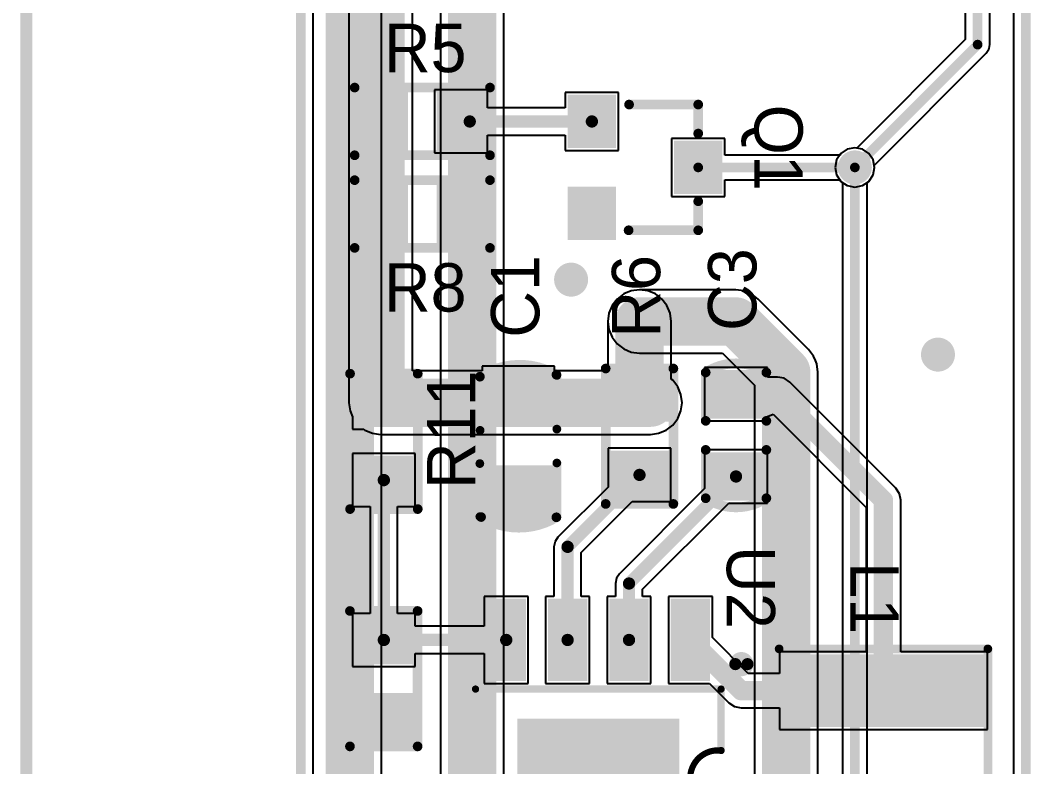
# Model space of a CAD drawing. Extents: x 10.58 to 11.54, y 9.91 to 15.27.
# Drawn here: x 10.598 to 11.421, y 11.545 to 12.153 of the extents above; entities that cross this region are included whole.
import ezdxf

# ---------------------------------------------------------------- set-up
doc = ezdxf.new("R2010")
doc.units = 0
doc.layers.get('0').update_dxf_attribs({"linetype": 'CONTINUOUS'})
for name, color, linetype in [('BOTTOMLAYER', 5, 'CONTINUOUS'), ('BOTTOMSOLDER', 6, 'CONTINUOUS'), ('KEEPOUTLAYER', 6, 'CONTINUOUS'), ('MULTILAYER', 9, 'CONTINUOUS'), ('TOPLAYER', 1, 'CONTINUOUS'), ('TOPOVERLAY', 2, 'CONTINUOUS'), ('TOPPASTE', 8, 'CONTINUOUS'), ('TOPSOLDER', 216, 'CONTINUOUS')]:
    doc.layers.add(name, color=color, linetype=linetype)

# ---------------------------------------------------------------- blocks, each defined once
blk = doc.blocks.new('ESOP8_6')
at = {"layer": 'TOPLAYER'}
for points in [[(-0.063, 0.082973), (-0.063, 0.142028), (-0.087, 0.082973), (-0.087, 0.142028)], [(-0.013, 0.082973), (-0.013, 0.142028), (-0.037, 0.082973), (-0.037, 0.142028)], [(0.037, 0.082973), (0.037, 0.142028), (0.013, 0.082973), (0.013, 0.142028)], [(0.087, 0.082973), (0.087, 0.142028), (0.063, 0.082973), (0.063, 0.142028)], [(0.062008, -0.044488), (0.062008, 0.044488), (-0.062008, -0.044488), (-0.062008, 0.044488)], [(-0.063, -0.142028), (-0.063, -0.082973), (-0.087, -0.142028), (-0.087, -0.082973)], [(-0.013, -0.142028), (-0.013, -0.082973), (-0.037, -0.142028), (-0.037, -0.082973)], [(0.037, -0.142028), (0.037, -0.082973), (0.013, -0.142028), (0.013, -0.082973)], [(0.087, -0.142028), (0.087, -0.082973), (0.063, -0.142028), (0.063, -0.082973)]]:
    blk.add_solid(points, dxfattribs=at)
at = {"layer": 'TOPOVERLAY'}
for points, const_width in [([(0.1, 0.0725), (-0.1, 0.0725)], 0.005906), ([(-0.1, 0.0725), (-0.1, 0.0225)], 0.005906), ([(0.1, 0.0725), (0.1, -0.0725)], 0.005906), ([(-0.095, 0.0225), (-0.1, 0.0225)], 0.004921), ([(-0.1, -0.0225), (-0.1, -0.0725)], 0.005906), ([(-0.095, -0.0225), (-0.1, -0.0225)], 0.004921), ([(0.1, -0.0725), (-0.1, -0.0725)], 0.005906)]:
    blk.add_lwpolyline(points, dxfattribs=dict(at, const_width=const_width))
for points, const_width in [([(-0.101476, 0.0725, 1), (-0.098524, 0.0725, 1)], 0.002953), ([(-0.101476, 0.0725, 1), (-0.098524, 0.0725, 1)], 0.002953), ([(0.098524, 0.0725, 1), (0.101476, 0.0725, 1)], 0.002953), ([(0.098524, 0.0725, 1), (0.101476, 0.0725, 1)], 0.002953), ([(-0.101476, 0.0225, 1), (-0.098524, 0.0225, 1)], 0.002953), ([(-0.10123, 0.0225, 1), (-0.09877, 0.0225, 1)], 0.002461), ([(-0.09625, 0.0225, 1), (-0.09375, 0.0225, 1)], 0.0025), ([(-0.09623, 0.0225, 1), (-0.09377, 0.0225, 1)], 0.002461), ([(-0.101476, -0.0225, 1), (-0.098524, -0.0225, 1)], 0.002953), ([(-0.10123, -0.0225, 1), (-0.09877, -0.0225, 1)], 0.002461), ([(-0.09625, -0.0225, 1), (-0.09375, -0.0225, 1)], 0.0025), ([(-0.09623, -0.0225, 1), (-0.09377, -0.0225, 1)], 0.002461), ([(-0.101476, -0.0725, 1), (-0.098524, -0.0725, 1)], 0.002953), ([(-0.101476, -0.0725, 1), (-0.098524, -0.0725, 1)], 0.002953), ([(0.098524, -0.0725, 1), (0.101476, -0.0725, 1)], 0.002953), ([(0.098524, -0.0725, 1), (0.101476, -0.0725, 1)], 0.002953), ([(-0.111614, -0.092814, 1), (-0.121457, -0.092814, 1)], 0.009843), ([(-0.123917, -0.092814, 1), (-0.118996, -0.092814, 1)], 0.004921), ([(-0.114075, -0.092814, 1), (-0.109154, -0.092814, 1)], 0.004921)]:
    blk.add_lwpolyline(points, format="xyb", close=True, dxfattribs=dict(at, const_width=const_width))
at = {"layer": 'TOPOVERLAY', "const_width": 0.005}
blk.add_lwpolyline([(-0.095, 0.0225, -0.895675), (-0.095, -0.0225)], format="xyb", dxfattribs=at)
at = {"layer": 'TOPPASTE'}
for points in [[(-0.063, 0.082973), (-0.063, 0.142028), (-0.087, 0.082973), (-0.087, 0.142028)], [(-0.013, 0.082973), (-0.013, 0.142028), (-0.037, 0.082973), (-0.037, 0.142028)], [(0.037, 0.082973), (0.037, 0.142028), (0.013, 0.082973), (0.013, 0.142028)], [(0.087, 0.082973), (0.087, 0.142028), (0.063, 0.082973), (0.063, 0.142028)], [(0.062008, -0.044488), (0.062008, 0.044488), (-0.062008, -0.044488), (-0.062008, 0.044488)], [(-0.063, -0.142028), (-0.063, -0.082973), (-0.087, -0.142028), (-0.087, -0.082973)], [(-0.013, -0.142028), (-0.013, -0.082973), (-0.037, -0.142028), (-0.037, -0.082973)], [(0.037, -0.142028), (0.037, -0.082973), (0.013, -0.142028), (0.013, -0.082973)], [(0.087, -0.142028), (0.087, -0.082973), (0.063, -0.142028), (0.063, -0.082973)]]:
    blk.add_solid(points, dxfattribs=at)
at = {"layer": 'TOPSOLDER'}
for points in [[(-0.059, 0.078973), (-0.059, 0.146028), (-0.091, 0.078973), (-0.091, 0.146028)], [(-0.009, 0.078973), (-0.009, 0.146028), (-0.041, 0.078973), (-0.041, 0.146028)], [(0.041, 0.078973), (0.041, 0.146028), (0.009, 0.078973), (0.009, 0.146028)], [(0.091, 0.078973), (0.091, 0.146028), (0.059, 0.078973), (0.059, 0.146028)], [(0.066008, -0.048488), (0.066008, 0.048488), (-0.066008, -0.048488), (-0.066008, 0.048488)], [(-0.059, -0.146028), (-0.059, -0.078973), (-0.091, -0.146028), (-0.091, -0.078973)], [(-0.009, -0.146028), (-0.009, -0.078973), (-0.041, -0.146028), (-0.041, -0.078973)], [(0.041, -0.146028), (0.041, -0.078973), (0.009, -0.146028), (0.009, -0.078973)], [(0.091, -0.146028), (0.091, -0.078973), (0.059, -0.146028), (0.059, -0.078973)]]:
    blk.add_solid(points, dxfattribs=at)
blk = doc.blocks.new('R_0603_26')
at = {"layer": 'TOPLAYER'}
for points in [[(-0.015748, -0.019685), (-0.015748, 0.019685), (-0.047244, -0.019685), (-0.047244, 0.019685)], [(0.047244, -0.019685), (0.047244, 0.019685), (0.015748, -0.019685), (0.015748, 0.019685)]]:
    blk.add_solid(points, dxfattribs=at)
at = {"layer": 'TOPOVERLAY', "const_width": 0.007874}
for points in [[(-0.055118, 0.027559), (-0.055118, -0.027559)], [(-0.055118, 0.027559), (0.055118, 0.027559)], [(0.055118, 0.027559), (0.055118, -0.027559)], [(-0.055118, -0.027559), (0.055118, -0.027559)]]:
    blk.add_lwpolyline(points, dxfattribs=at)
at = {"layer": 'TOPOVERLAY', "const_width": 0.003937}
for points in [[(-0.057087, 0.027559, 1), (-0.05315, 0.027559, 1)], [(-0.057087, 0.027559, 1), (-0.05315, 0.027559, 1)], [(0.05315, 0.027559, 1), (0.057087, 0.027559, 1)], [(0.05315, 0.027559, 1), (0.057087, 0.027559, 1)], [(-0.057087, -0.027559, 1), (-0.05315, -0.027559, 1)], [(-0.057087, -0.027559, 1), (-0.05315, -0.027559, 1)], [(0.05315, -0.027559, 1), (0.057087, -0.027559, 1)], [(0.05315, -0.027559, 1), (0.057087, -0.027559, 1)]]:
    blk.add_lwpolyline(points, format="xyb", close=True, dxfattribs=at)
at = {"layer": 'TOPPASTE'}
for points in [[(-0.015748, -0.019685), (-0.015748, 0.019685), (-0.047244, -0.019685), (-0.047244, 0.019685)], [(0.047244, -0.019685), (0.047244, 0.019685), (0.015748, -0.019685), (0.015748, 0.019685)]]:
    blk.add_solid(points, dxfattribs=at)
at = {"layer": 'TOPSOLDER'}
for points in [[(-0.011748, -0.023685), (-0.011748, 0.023685), (-0.051244, -0.023685), (-0.051244, 0.023685)], [(0.051244, -0.023685), (0.051244, 0.023685), (0.011748, -0.023685), (0.011748, 0.023685)]]:
    blk.add_solid(points, dxfattribs=at)
blk = doc.blocks.new('R_0603_27')
at = {"layer": 'TOPLAYER'}
for points in [[(-0.015748, -0.019685), (-0.015748, 0.019685), (-0.047244, -0.019685), (-0.047244, 0.019685)], [(0.047244, -0.019685), (0.047244, 0.019685), (0.015748, -0.019685), (0.015748, 0.019685)]]:
    blk.add_solid(points, dxfattribs=at)
at = {"layer": 'TOPOVERLAY', "const_width": 0.007874}
for points in [[(-0.055118, 0.027559), (-0.055118, -0.027559)], [(-0.055118, 0.027559), (0.055118, 0.027559)], [(0.055118, 0.027559), (0.055118, -0.027559)], [(-0.055118, -0.027559), (0.055118, -0.027559)]]:
    blk.add_lwpolyline(points, dxfattribs=at)
at = {"layer": 'TOPOVERLAY', "const_width": 0.003937}
for points in [[(-0.057087, 0.027559, 1), (-0.05315, 0.027559, 1)], [(-0.057087, 0.027559, 1), (-0.05315, 0.027559, 1)], [(0.05315, 0.027559, 1), (0.057087, 0.027559, 1)], [(0.05315, 0.027559, 1), (0.057087, 0.027559, 1)], [(-0.057087, -0.027559, 1), (-0.05315, -0.027559, 1)], [(-0.057087, -0.027559, 1), (-0.05315, -0.027559, 1)], [(0.05315, -0.027559, 1), (0.057087, -0.027559, 1)], [(0.05315, -0.027559, 1), (0.057087, -0.027559, 1)]]:
    blk.add_lwpolyline(points, format="xyb", close=True, dxfattribs=at)
at = {"layer": 'TOPPASTE'}
for points in [[(-0.015748, -0.019685), (-0.015748, 0.019685), (-0.047244, -0.019685), (-0.047244, 0.019685)], [(0.047244, -0.019685), (0.047244, 0.019685), (0.015748, -0.019685), (0.015748, 0.019685)]]:
    blk.add_solid(points, dxfattribs=at)
at = {"layer": 'TOPSOLDER'}
for points in [[(-0.011748, -0.023685), (-0.011748, 0.023685), (-0.051244, -0.023685), (-0.051244, 0.023685)], [(0.051244, -0.023685), (0.051244, 0.023685), (0.011748, -0.023685), (0.011748, 0.023685)]]:
    blk.add_solid(points, dxfattribs=at)
blk = doc.blocks.new('R_0603_30')
at = {"layer": 'TOPLAYER'}
for points in [[(-0.015748, -0.019685), (-0.015748, 0.019685), (-0.047244, -0.019685), (-0.047244, 0.019685)], [(0.047244, -0.019685), (0.047244, 0.019685), (0.015748, -0.019685), (0.015748, 0.019685)]]:
    blk.add_solid(points, dxfattribs=at)
at = {"layer": 'TOPOVERLAY', "const_width": 0.007874}
for points in [[(-0.055118, -0.027559), (-0.055118, 0.027559)], [(-0.055118, 0.027559), (0.055118, 0.027559)], [(0.055118, -0.027559), (0.055118, 0.027559)], [(-0.055118, -0.027559), (0.055118, -0.027559)]]:
    blk.add_lwpolyline(points, dxfattribs=at)
at = {"layer": 'TOPOVERLAY', "const_width": 0.003937}
for points in [[(-0.057087, 0.027559, 1), (-0.05315, 0.027559, 1)], [(-0.057087, 0.027559, 1), (-0.05315, 0.027559, 1)], [(0.05315, 0.027559, 1), (0.057087, 0.027559, 1)], [(0.05315, 0.027559, 1), (0.057087, 0.027559, 1)], [(-0.057087, -0.027559, 1), (-0.05315, -0.027559, 1)], [(-0.057087, -0.027559, 1), (-0.05315, -0.027559, 1)], [(0.05315, -0.027559, 1), (0.057087, -0.027559, 1)], [(0.05315, -0.027559, 1), (0.057087, -0.027559, 1)]]:
    blk.add_lwpolyline(points, format="xyb", close=True, dxfattribs=at)
at = {"layer": 'TOPPASTE'}
for points in [[(-0.015748, -0.019685), (-0.015748, 0.019685), (-0.047244, -0.019685), (-0.047244, 0.019685)], [(0.047244, -0.019685), (0.047244, 0.019685), (0.015748, -0.019685), (0.015748, 0.019685)]]:
    blk.add_solid(points, dxfattribs=at)
at = {"layer": 'TOPSOLDER'}
for points in [[(-0.011748, -0.023685), (-0.011748, 0.023685), (-0.051244, -0.023685), (-0.051244, 0.023685)], [(0.051244, -0.023685), (0.051244, 0.023685), (0.011748, -0.023685), (0.011748, 0.023685)]]:
    blk.add_solid(points, dxfattribs=at)
blk = doc.blocks.new('R_0603_32')
at = {"layer": 'TOPLAYER'}
for points in [[(-0.015748, -0.019685), (-0.015748, 0.019685), (-0.047244, -0.019685), (-0.047244, 0.019685)], [(0.047244, -0.019685), (0.047244, 0.019685), (0.015748, -0.019685), (0.015748, 0.019685)]]:
    blk.add_solid(points, dxfattribs=at)
at = {"layer": 'TOPOVERLAY', "const_width": 0.007874}
for points in [[(-0.055118, 0.027559), (-0.055118, -0.027559)], [(-0.055118, 0.027559), (0.055118, 0.027559)], [(0.055118, 0.027559), (0.055118, -0.027559)], [(-0.055118, -0.027559), (0.055118, -0.027559)]]:
    blk.add_lwpolyline(points, dxfattribs=at)
at = {"layer": 'TOPOVERLAY', "const_width": 0.003937}
for points in [[(-0.057087, 0.027559, 1), (-0.05315, 0.027559, 1)], [(-0.057087, 0.027559, 1), (-0.05315, 0.027559, 1)], [(0.05315, 0.027559, 1), (0.057087, 0.027559, 1)], [(0.05315, 0.027559, 1), (0.057087, 0.027559, 1)], [(-0.057087, -0.027559, 1), (-0.05315, -0.027559, 1)], [(-0.057087, -0.027559, 1), (-0.05315, -0.027559, 1)], [(0.05315, -0.027559, 1), (0.057087, -0.027559, 1)], [(0.05315, -0.027559, 1), (0.057087, -0.027559, 1)]]:
    blk.add_lwpolyline(points, format="xyb", close=True, dxfattribs=at)
at = {"layer": 'TOPPASTE'}
for points in [[(-0.015748, -0.019685), (-0.015748, 0.019685), (-0.047244, -0.019685), (-0.047244, 0.019685)], [(0.047244, -0.019685), (0.047244, 0.019685), (0.015748, -0.019685), (0.015748, 0.019685)]]:
    blk.add_solid(points, dxfattribs=at)
at = {"layer": 'TOPSOLDER'}
for points in [[(-0.011748, -0.023685), (-0.011748, 0.023685), (-0.051244, -0.023685), (-0.051244, 0.023685)], [(0.051244, -0.023685), (0.051244, 0.023685), (0.011748, -0.023685), (0.011748, 0.023685)]]:
    blk.add_solid(points, dxfattribs=at)
blk = doc.blocks.new('R_0603_33')
at = {"layer": 'TOPLAYER'}
for points in [[(-0.015748, -0.019685), (-0.015748, 0.019685), (-0.047244, -0.019685), (-0.047244, 0.019685)], [(0.047244, -0.019685), (0.047244, 0.019685), (0.015748, -0.019685), (0.015748, 0.019685)]]:
    blk.add_solid(points, dxfattribs=at)
at = {"layer": 'TOPOVERLAY', "const_width": 0.007874}
for points in [[(-0.055118, -0.027559), (-0.055118, 0.027559)], [(-0.055118, 0.027559), (0.055118, 0.027559)], [(0.055118, -0.027559), (0.055118, 0.027559)], [(-0.055118, -0.027559), (0.055118, -0.027559)]]:
    blk.add_lwpolyline(points, dxfattribs=at)
at = {"layer": 'TOPOVERLAY', "const_width": 0.003937}
for points in [[(-0.057087, 0.027559, 1), (-0.05315, 0.027559, 1)], [(-0.057087, 0.027559, 1), (-0.05315, 0.027559, 1)], [(0.05315, 0.027559, 1), (0.057087, 0.027559, 1)], [(0.05315, 0.027559, 1), (0.057087, 0.027559, 1)], [(-0.057087, -0.027559, 1), (-0.05315, -0.027559, 1)], [(-0.057087, -0.027559, 1), (-0.05315, -0.027559, 1)], [(0.05315, -0.027559, 1), (0.057087, -0.027559, 1)], [(0.05315, -0.027559, 1), (0.057087, -0.027559, 1)]]:
    blk.add_lwpolyline(points, format="xyb", close=True, dxfattribs=at)
at = {"layer": 'TOPPASTE'}
for points in [[(-0.015748, -0.019685), (-0.015748, 0.019685), (-0.047244, -0.019685), (-0.047244, 0.019685)], [(0.047244, -0.019685), (0.047244, 0.019685), (0.015748, -0.019685), (0.015748, 0.019685)]]:
    blk.add_solid(points, dxfattribs=at)
at = {"layer": 'TOPSOLDER'}
for points in [[(-0.011748, -0.023685), (-0.011748, 0.023685), (-0.051244, -0.023685), (-0.051244, 0.023685)], [(0.051244, -0.023685), (0.051244, 0.023685), (0.011748, -0.023685), (0.011748, 0.023685)]]:
    blk.add_solid(points, dxfattribs=at)
blk = doc.blocks.new('SOT_23_38')
at = {"layer": 'TOPLAYER'}
for points in [[(-0.017716, -0.015748), (0.017716, -0.015748), (-0.017716, 0.015748), (0.017716, 0.015748)], [(-0.055118, -0.102362), (-0.019685, -0.102362), (-0.055118, -0.070866), (-0.019685, -0.070866)], [(0.019686, -0.102362), (0.055119, -0.102362), (0.019686, -0.070866), (0.055119, -0.070866)]]:
    blk.add_solid(points, dxfattribs=at)
at = {"layer": 'TOPOVERLAY', "const_width": 0.003937}
for points in [[(-0.05315, 0, 1), (-0.049213, 0, 1)], [(-0.05315, 0, 1), (-0.049213, 0, 1)], [(-0.029528, 0, 1), (-0.025591, 0, 1)], [(0.025591, 0, 1), (0.029528, 0, 1)], [(0.049213, 0, 1), (0.05315, 0, 1)], [(0.049213, 0, 1), (0.05315, 0, 1)], [(-0.05315, -0.056299, 1), (-0.049213, -0.056299, 1)], [(0.049213, -0.056693, 1), (0.05315, -0.056693, 1)]]:
    blk.add_lwpolyline(points, format="xyb", close=True, dxfattribs=at)
at = {"layer": 'TOPOVERLAY', "const_width": 0.007874}
for points in [[(-0.027559, 0), (-0.051181, 0)], [(-0.051181, -0.056299), (-0.051181, 0)], [(0.051181, 0), (0.027559, 0)], [(0.051181, -0.056693), (0.051181, 0)]]:
    blk.add_lwpolyline(points, dxfattribs=at)
at = {"layer": 'TOPPASTE'}
for points in [[(-0.017716, -0.015748), (0.017716, -0.015748), (-0.017716, 0.015748), (0.017716, 0.015748)], [(-0.055118, -0.102362), (-0.019685, -0.102362), (-0.055118, -0.070866), (-0.019685, -0.070866)], [(0.019686, -0.102362), (0.055119, -0.102362), (0.019686, -0.070866), (0.055119, -0.070866)]]:
    blk.add_solid(points, dxfattribs=at)
at = {"layer": 'TOPSOLDER'}
for points in [[(-0.021716, -0.019748), (0.021716, -0.019748), (-0.021716, 0.019748), (0.021716, 0.019748)], [(-0.059118, -0.106362), (-0.015685, -0.106362), (-0.059118, -0.066866), (-0.015685, -0.066866)], [(0.015686, -0.106362), (0.059118, -0.106362), (0.015686, -0.066866), (0.059118, -0.066866)]]:
    blk.add_solid(points, dxfattribs=at)
blk = doc.blocks.new('L_SMD_42')
at = {"layer": 'TOPLAYER'}
for points in [[(-0.092835, -0.07811), (-0.041654, -0.07811), (-0.092835, 0.07937), (-0.041654, 0.07937)], [(0.041024, -0.07811), (0.092205, -0.07811), (0.041024, 0.07937), (0.092205, 0.07937)]]:
    blk.add_solid(points, dxfattribs=at)
at = {"layer": 'TOPOVERLAY', "const_width": 0.007087}
for points in [[(0.10063, 0.08563), (-0.10126, 0.08563)], [(-0.10126, -0.08437), (-0.10126, 0.08563)], [(0.10063, -0.08437), (0.10063, 0.08563)], [(0.10063, -0.08437), (-0.10126, -0.08437)]]:
    blk.add_lwpolyline(points, dxfattribs=at)
at = {"layer": 'TOPOVERLAY', "const_width": 0.003543}
for points in [[(-0.103031, 0.08563, 1), (-0.099488, 0.08563, 1)], [(-0.103031, 0.08563, 1), (-0.099488, 0.08563, 1)], [(0.098858, 0.08563, 1), (0.102402, 0.08563, 1)], [(0.098858, 0.08563, 1), (0.102402, 0.08563, 1)], [(-0.103031, -0.08437, 1), (-0.099488, -0.08437, 1)], [(-0.103031, -0.08437, 1), (-0.099488, -0.08437, 1)], [(0.098858, -0.08437, 1), (0.102402, -0.08437, 1)], [(0.098858, -0.08437, 1), (0.102402, -0.08437, 1)]]:
    blk.add_lwpolyline(points, format="xyb", close=True, dxfattribs=at)
at = {"layer": 'TOPPASTE'}
for points in [[(-0.092835, -0.07811), (-0.041654, -0.07811), (-0.092835, 0.07937), (-0.041654, 0.07937)], [(0.041024, -0.07811), (0.092205, -0.07811), (0.041024, 0.07937), (0.092205, 0.07937)]]:
    blk.add_solid(points, dxfattribs=at)
at = {"layer": 'TOPSOLDER'}
for points in [[(-0.096835, -0.08211), (-0.037653, -0.08211), (-0.096835, 0.08337), (-0.037653, 0.08337)], [(0.037024, -0.08211), (0.096205, -0.08211), (0.037024, 0.08337), (0.096205, 0.08337)]]:
    blk.add_solid(points, dxfattribs=at)
blk = doc.blocks.new('C_0603_52')
at = {"layer": 'TOPLAYER'}
for points in [[(-0.017717, -0.019685), (-0.017717, 0.019685), (-0.049213, -0.019685), (-0.049213, 0.019685)], [(0.049213, -0.019685), (0.049213, 0.019685), (0.017717, -0.019685), (0.017717, 0.019685)]]:
    blk.add_solid(points, dxfattribs=at)
at = {"layer": 'TOPOVERLAY', "const_width": 0.007874}
for points in [[(-0.051181, -0.024708, -0.302775), (-0.051181, 0.024708)], [(0.051181, 0.024708, -0.302775), (0.051181, -0.024708)]]:
    blk.add_lwpolyline(points, format="xyb", dxfattribs=at)
at = {"layer": 'TOPOVERLAY', "const_width": 0.003937}
for points in [[(-0.05315, 0.024708, 1), (-0.049213, 0.024708, 1)], [(-0.05315, 0.024708, 1), (-0.049213, 0.024708, 1)], [(-0.01378, 0.024708, 1), (-0.009843, 0.024708, 1)], [(0.009843, 0.024708, 1), (0.01378, 0.024708, 1)], [(0.049213, 0.024708, 1), (0.05315, 0.024708, 1)], [(0.049213, 0.024708, 1), (0.05315, 0.024708, 1)], [(-0.05315, -0.024708, 1), (-0.049213, -0.024708, 1)], [(-0.05315, -0.024708, 1), (-0.049213, -0.024708, 1)], [(-0.01378, -0.024708, 1), (-0.009843, -0.024708, 1)], [(0.009843, -0.024708, 1), (0.01378, -0.024708, 1)], [(0.049213, -0.024708, 1), (0.05315, -0.024708, 1)], [(0.049213, -0.024708, 1), (0.05315, -0.024708, 1)]]:
    blk.add_lwpolyline(points, format="xyb", close=True, dxfattribs=at)
at = {"layer": 'TOPOVERLAY', "const_width": 0.007874}
for points in [[(-0.011811, 0.024708), (-0.051181, 0.024708)], [(0.051181, 0.024708), (0.011811, 0.024708)], [(-0.011811, -0.024708), (-0.051181, -0.024708)], [(0.051181, -0.024708), (0.011811, -0.024708)]]:
    blk.add_lwpolyline(points, dxfattribs=at)
at = {"layer": 'TOPPASTE'}
for points in [[(-0.017717, -0.019685), (-0.017717, 0.019685), (-0.049213, -0.019685), (-0.049213, 0.019685)], [(0.049213, -0.019685), (0.049213, 0.019685), (0.017717, -0.019685), (0.017717, 0.019685)]]:
    blk.add_solid(points, dxfattribs=at)
at = {"layer": 'TOPSOLDER'}
for points in [[(-0.013717, -0.023685), (-0.013717, 0.023685), (-0.053213, -0.023685), (-0.053213, 0.023685)], [(0.053213, -0.023685), (0.053213, 0.023685), (0.013717, -0.023685), (0.013717, 0.023685)]]:
    blk.add_solid(points, dxfattribs=at)
blk = doc.blocks.new('C_0805_54')
at = {"layer": 'TOPLAYER'}
for points in [[(-0.019685, -0.023622), (-0.019685, 0.023622), (-0.059055, -0.023622), (-0.059055, 0.023622)], [(0.059055, -0.023622), (0.059055, 0.023622), (0.019685, -0.023622), (0.019685, 0.023622)]]:
    blk.add_solid(points, dxfattribs=at)
at = {"layer": 'TOPOVERLAY', "const_width": 0.007874}
for points in [[(-0.056461, -0.03133, -0.285513), (-0.058073, 0.031043)], [(0.058, 0.031, -0.279994), (0.057775, -0.030364)]]:
    blk.add_lwpolyline(points, format="xyb", dxfattribs=at)
at = {"layer": 'TOPOVERLAY'}
for points, const_width in [([(-0.060042, 0.031043, 1), (-0.056105, 0.031043, 1)], 0.003937), ([(-0.059272, 0.031362, 1), (-0.055728, 0.031362, 1)], 0.003543), ([(-0.015551, 0.031362, 1), (-0.012008, 0.031362, 1)], 0.003543), ([(0.012008, 0.031362, 1), (0.015551, 0.031362, 1)], 0.003543), ([(0.056031, 0.031, 1), (0.059969, 0.031, 1)], 0.003937), ([(0.056228, 0.031362, 1), (0.059772, 0.031362, 1)], 0.003543), ([(-0.05843, -0.03133, 1), (-0.054493, -0.03133, 1)], 0.003937), ([(-0.058272, -0.031138, 1), (-0.054728, -0.031138, 1)], 0.003543), ([(-0.014551, -0.031138, 1), (-0.011008, -0.031138, 1)], 0.003543), ([(0.012508, -0.031362, 1), (0.016051, -0.031362, 1)], 0.003543), ([(0.055807, -0.030364, 1), (0.059743, -0.030364, 1)], 0.003937), ([(0.055728, -0.031362, 1), (0.059272, -0.031362, 1)], 0.003543)]:
    blk.add_lwpolyline(points, format="xyb", close=True, dxfattribs=dict(at, const_width=const_width))
at = {"layer": 'TOPOVERLAY', "const_width": 0.007087}
for points in [[(-0.01378, 0.031362), (-0.0575, 0.031362)], [(0.058, 0.031362), (0.01378, 0.031362)], [(-0.012779, -0.031138), (-0.0565, -0.031138)], [(0.0575, -0.031362), (0.01428, -0.031362)]]:
    blk.add_lwpolyline(points, dxfattribs=at)
at = {"layer": 'TOPPASTE'}
for points in [[(-0.019685, -0.023622), (-0.019685, 0.023622), (-0.059055, -0.023622), (-0.059055, 0.023622)], [(0.059055, -0.023622), (0.059055, 0.023622), (0.019685, -0.023622), (0.019685, 0.023622)]]:
    blk.add_solid(points, dxfattribs=at)
at = {"layer": 'TOPSOLDER'}
for points in [[(-0.015685, -0.027622), (-0.015685, 0.027622), (-0.063055, -0.027622), (-0.063055, 0.027622)], [(0.063055, -0.027622), (0.063055, 0.027622), (0.015685, -0.027622), (0.015685, 0.027622)]]:
    blk.add_solid(points, dxfattribs=at)

msp = doc.modelspace()

# ---------------------------------------------------------------- linework, layer by layer
at = {"layer": 'BOTTOMLAYER'}
for p, q in [((10.89206, 10.876048), (10.89206, 13.253691)), ((11.406985, 12.641469), (11.406985, 10.706622)), ((10.940247, 12.423186), (10.940247, 11.423535)), ((10.99187, 11.423535), (10.99187, 12.423186)), ((11.266312, 12.044573), (11.262832, 12.039364)), ((11.271522, 12.048053), (11.266312, 12.044573)), ((11.277666, 12.049275), (11.271522, 12.048053)), ((11.283811, 12.048053), (11.277666, 12.049275)), ((11.28902, 12.044573), (11.283811, 12.048053)), ((11.2925, 12.039364), (11.28902, 12.044573)), ((11.262832, 12.039364), (11.26161, 12.033219)), ((11.293723, 12.033219), (11.2925, 12.039364)), ((11.26161, 12.033219), (11.262832, 12.027074)), ((11.262832, 12.027074), (11.266312, 12.021865)), ((11.28902, 12.021865), (11.2925, 12.027074)), ((11.2925, 12.027074), (11.293723, 12.033219)), ((11.266312, 12.021865), (11.267631, 12.020984)), ((11.267631, 12.020984), (11.267631, 11.180887)), ((11.287701, 12.020984), (11.28902, 12.021865)), ((11.287701, 11.180887), (11.287701, 12.020984)), ((11.089366, 11.930178), (11.084021, 11.926076)), ((11.095592, 11.932757), (11.089366, 11.930178)), ((11.102272, 11.933636), (11.095592, 11.932757)), ((11.180587, 11.933636), (11.102272, 11.933636)), ((11.187268, 11.932757), (11.180587, 11.933636)), ((11.189846, 11.931689), (11.187268, 11.932757)), ((11.193493, 11.930178), (11.189846, 11.931689)), ((11.198839, 11.926076), (11.193493, 11.930178)), ((11.079919, 11.920731), (11.07734, 11.914505)), ((11.084021, 11.926076), (11.079919, 11.920731)), ((11.239996, 11.884919), (11.198839, 11.926076)), ((11.07734, 11.914505), (11.076461, 11.907825)), ((11.076461, 11.907825), (11.07734, 11.901144)), ((11.07734, 11.901144), (11.079919, 11.894919)), ((11.079919, 11.894919), (11.084021, 11.889574)), ((11.084021, 11.889574), (11.089366, 11.885472)), ((11.089366, 11.885472), (11.095592, 11.882893)), ((11.095592, 11.882893), (11.102272, 11.882014)), ((11.102272, 11.882014), (11.169896, 11.882014)), ((11.169896, 11.882014), (11.195933, 11.855976)), ((11.244098, 11.879573), (11.239996, 11.884919)), ((11.245608, 11.875927), (11.244098, 11.879573)), ((11.246676, 11.873348), (11.245608, 11.875927)), ((11.247556, 11.866668), (11.246676, 11.873348)), ((11.247556, 10.535172), (11.247556, 11.866668)), ((11.195933, 11.855976), (11.195933, 10.545863))]:
    msp.add_line(p, q, dxfattribs=at)
for points, const_width in [([(10.866248, 10.876048), (10.866248, 13.253691)], 0.03937), ([(10.966059, 11.423535), (10.966059, 12.423186)], 0.03937), ([(11.277666, 11.168652), (11.277666, 12.033219)], 0.007874), ([(11.102272, 11.907825), (11.180587, 11.907825)], 0.03937), ([(11.180587, 11.907825), (11.221745, 11.866668)], 0.03937), ([(11.221745, 10.535172), (11.221745, 11.866668)], 0.03937)]:
    msp.add_lwpolyline(points, dxfattribs=dict(at, const_width=const_width))
for points, const_width in [([(11.272745, 12.033219, 1), (11.282587, 12.033219, 1)], 0.009843), ([(11.275698, 12.033219, 1), (11.279635, 12.033219, 1)], 0.003937), ([(11.041627, 11.941864, 1), (11.051469, 11.941864, 1)], 0.009843), ([(11.09243, 11.907825, 1), (11.112115, 11.907825, 1)], 0.019685), ([(11.170745, 11.907825, 1), (11.19043, 11.907825, 1)], 0.019685), ([(11.170745, 11.907825, 1), (11.19043, 11.907825, 1)], 0.019685), ([(11.094398, 11.907825, 1), (11.110146, 11.907825, 1)], 0.015748), ([(11.211902, 11.866668, 1), (11.231587, 11.866668, 1)], 0.019685), ([(11.211902, 11.866668, 1), (11.231587, 11.866668, 1)], 0.019685), ([(11.340445, 11.880841, 1), (11.350288, 11.880841, 1)], 0.009843), ([(11.021942, 11.559581, 1), (11.031784, 11.559581, 1)], 0.009843), ([(11.064068, 11.559581, 1), (11.07391, 11.559581, 1)], 0.009843), ([(11.106193, 11.559581, 1), (11.116036, 11.559581, 1)], 0.009843)]:
    msp.add_lwpolyline(points, format="xyb", close=True, dxfattribs=dict(at, const_width=const_width))
at = {"layer": 'BOTTOMSOLDER'}
for points, const_width in [([(11.270745, 12.033219, 1), (11.284587, 12.033219, 1)], 0.013843), ([(11.039627, 11.941864, 1), (11.053469, 11.941864, 1)], 0.013843), ([(11.092398, 11.907825, 1), (11.112146, 11.907825, 1)], 0.019748), ([(11.338446, 11.880841, 1), (11.352288, 11.880841, 1)], 0.013843), ([(11.019941, 11.559581, 1), (11.033784, 11.559581, 1)], 0.013843), ([(11.062067, 11.559581, 1), (11.07591, 11.559581, 1)], 0.013843), ([(11.104193, 11.559581, 1), (11.118036, 11.559581, 1)], 0.013843)]:
    msp.add_lwpolyline(points, format="xyb", close=True, dxfattribs=dict(at, const_width=const_width))
at = {"layer": 'KEEPOUTLAYER'}
for points, const_width in [([(10.826469, 10.338318), (10.826469, 12.641469)], 0.007874), ([(11.417021, 10.696586), (11.417021, 12.641469)], 0.007874), ([(10.602847, 10.338318), (10.602847, 12.473279)], 0.01)]:
    msp.add_lwpolyline(points, dxfattribs=dict(at, const_width=const_width))
at = {"layer": 'MULTILAYER'}
for points, const_width in [([(11.272745, 12.033219, 1), (11.282587, 12.033219, 1)], 0.009843), ([(11.041627, 11.941864, 1), (11.051469, 11.941864, 1)], 0.009843), ([(11.094398, 11.907825, 1), (11.110146, 11.907825, 1)], 0.015748), ([(11.340445, 11.880841, 1), (11.350288, 11.880841, 1)], 0.009843), ([(11.021942, 11.559581, 1), (11.031784, 11.559581, 1)], 0.009843), ([(11.064068, 11.559581, 1), (11.07391, 11.559581, 1)], 0.009843), ([(11.106193, 11.559581, 1), (11.116036, 11.559581, 1)], 0.009843)]:
    msp.add_lwpolyline(points, format="xyb", close=True, dxfattribs=dict(at, const_width=const_width))
at = {"layer": 'TOPLAYER'}
for p, q in [((11.367615, 12.735535), (11.367615, 12.13736)), ((11.387685, 12.133203), (11.387685, 12.735535)), ((10.917241, 11.867508), (10.917241, 12.727297)), ((10.865618, 12.716606), (10.865618, 11.841697)), ((10.836504, 10.348354), (10.836504, 12.641469)), ((11.406985, 12.641469), (11.406985, 10.706622)), ((11.367615, 12.13736), (11.279221, 12.048966)), ((11.387048, 12.13), (11.387685, 12.133203)), ((11.293413, 12.034774), (11.384746, 12.126107)), ((11.384746, 12.126107), (11.386921, 12.129362)), ((11.386921, 12.129362), (11.387048, 12.13)), ((10.978516, 12.09627), (10.935208, 12.09627)), ((10.935208, 12.09627), (10.935208, 12.045089)), ((10.978516, 12.08174), (10.978516, 12.09627)), ((11.085115, 12.094243), (11.041808, 12.094243)), ((11.041808, 12.094243), (11.041808, 12.08174)), ((11.085115, 12.046999), (11.085115, 12.094243)), ((11.041808, 12.08174), (10.978516, 12.08174)), ((10.978516, 12.045089), (10.978516, 12.059501)), ((10.978516, 12.059501), (11.041808, 12.059501)), ((11.041808, 12.059501), (11.041808, 12.046999)), ((11.171729, 12.056841), (11.128422, 12.056841)), ((11.128422, 12.056841), (11.128422, 12.009597)), ((11.171729, 12.043254), (11.171729, 12.056841)), ((10.935208, 12.045089), (10.978516, 12.045089)), ((11.041808, 12.046999), (11.085115, 12.046999)), ((11.265432, 12.043254), (11.171729, 12.043254)), ((11.266312, 12.044573), (11.265432, 12.043254)), ((11.271522, 12.048053), (11.266312, 12.044573)), ((11.277666, 12.049275), (11.271522, 12.048053)), ((11.279221, 12.048966), (11.277666, 12.049275)), ((11.293723, 12.033219), (11.293413, 12.034774)), ((11.28902, 12.021865), (11.2925, 12.027074)), ((11.2925, 12.027074), (11.293723, 12.033219)), ((11.171729, 12.009597), (11.171729, 12.023184)), ((11.171729, 12.023184), (11.265432, 12.023184)), ((11.265432, 12.023184), (11.266312, 12.021865)), ((11.266312, 12.021865), (11.271522, 12.018385)), ((11.271522, 12.018385), (11.277666, 12.017162)), ((11.277666, 12.017162), (11.283811, 12.018385)), ((11.283811, 12.018385), (11.28902, 12.021865)), ((11.128422, 12.009597), (11.171729, 12.009597)), ((11.089367, 11.930178), (11.084021, 11.926076)), ((11.095592, 11.932757), (11.089367, 11.930178)), ((11.102272, 11.933636), (11.095592, 11.932757)), ((11.108953, 11.932757), (11.102272, 11.933636)), ((11.115178, 11.930178), (11.108953, 11.932757)), ((11.120523, 11.926076), (11.115178, 11.930178)), ((11.079919, 11.92073), (11.07734, 11.914505)), ((11.084021, 11.926076), (11.079919, 11.92073)), ((11.124625, 11.92073), (11.120523, 11.926076)), ((11.127204, 11.914505), (11.124625, 11.92073)), ((11.07734, 11.914505), (11.076461, 11.907825)), ((11.128083, 11.907825), (11.127204, 11.914505)), ((11.076461, 11.907825), (11.076461, 11.867508)), ((11.128083, 11.860932), (11.128083, 11.907825)), ((11.0331, 11.871351), (10.974045, 11.871351)), ((10.974045, 11.871351), (10.974045, 11.867508)), ((11.0331, 11.867508), (11.0331, 11.871351)), ((11.206463, 11.870209), (11.155282, 11.870209)), ((11.155282, 11.870209), (11.155282, 11.826902)), ((11.206463, 11.862605), (11.206463, 11.870209)), ((10.974045, 11.867508), (10.917241, 11.867508)), ((11.076461, 11.867508), (11.0331, 11.867508)), ((11.21466, 11.862605), (11.206463, 11.862605)), ((11.220037, 11.861535), (11.21466, 11.862605)), ((11.224595, 11.85849), (11.220037, 11.861535)), ((11.129366, 11.859948), (11.128083, 11.860932)), ((11.133468, 11.854602), (11.129366, 11.859948)), ((11.136047, 11.848377), (11.133468, 11.854602)), ((11.310923, 11.772161), (11.224595, 11.85849)), ((11.136926, 11.841697), (11.136047, 11.848377)), ((10.865618, 11.841697), (10.865618, 11.841697)), ((10.865618, 11.841697), (10.865618, 11.841697)), ((10.865618, 11.841697), (10.866498, 11.835016)), ((11.136047, 11.835016), (11.136926, 11.841697)), ((10.866498, 11.835016), (10.868482, 11.830227)), ((10.868482, 11.830227), (10.868482, 11.820043)), ((11.129366, 11.823445), (11.133468, 11.828791)), ((11.133468, 11.828791), (11.136047, 11.835016)), ((11.206463, 11.830351), (11.211082, 11.832264)), ((11.206463, 11.826902), (11.206463, 11.830351)), ((11.211082, 11.832264), (11.286939, 11.756407)), ((10.868482, 11.820043), (10.877612, 11.820043)), ((10.877612, 11.820043), (10.878524, 11.819344)), ((11.12402, 11.819344), (11.129366, 11.823445)), ((11.155282, 11.826902), (11.206463, 11.826902)), ((10.878524, 11.819344), (10.884749, 11.816765)), ((10.884749, 11.816765), (10.89143, 11.815885)), ((10.89143, 11.815885), (11.111115, 11.815885)), ((11.111115, 11.815885), (11.117795, 11.816765)), ((11.117795, 11.816765), (11.12402, 11.819344)), ((11.127863, 11.804548), (11.076682, 11.804548)), ((11.076682, 11.804548), (11.076682, 11.773029)), ((11.127863, 11.761241), (11.127863, 11.804548)), ((10.919663, 11.800358), (10.868482, 11.800358)), ((10.868482, 11.800358), (10.868482, 11.757051)), ((10.919663, 11.757051), (10.919663, 11.800358)), ((11.206463, 11.803279), (11.155282, 11.803279)), ((11.155282, 11.803279), (11.155282, 11.77176)), ((11.206463, 11.759972), (11.206463, 11.803279)), ((11.076682, 11.773029), (11.035848, 11.732195)), ((11.155282, 11.77176), (11.085848, 11.702327)), ((11.313969, 11.767603), (11.310923, 11.772161)), ((11.315038, 11.762227), (11.313969, 11.767603)), ((10.868482, 11.757051), (10.882891, 11.757051)), ((10.882891, 11.757051), (10.882891, 11.67015)), ((10.905129, 11.67015), (10.905129, 11.757051)), ((10.905129, 11.757051), (10.919663, 11.757051)), ((11.05483, 11.719727), (11.096343, 11.761241)), ((11.096343, 11.761241), (11.127863, 11.761241)), ((11.10483, 11.689859), (11.174943, 11.759972)), ((11.174943, 11.759972), (11.206463, 11.759972)), ((11.286939, 11.756407), (11.286939, 11.638741)), ((11.315038, 11.638741), (11.315038, 11.762227)), ((11.035848, 11.732195), (11.033438, 11.728588)), ((11.033438, 11.728588), (11.032591, 11.724333)), ((11.032591, 11.724333), (11.032592, 11.724332)), ((11.032592, 11.724332), (11.032592, 11.683968)), ((11.05483, 11.683968), (11.05483, 11.719727)), ((11.083438, 11.69872), (11.082591, 11.694465)), ((11.085848, 11.702327), (11.083438, 11.69872)), ((11.082591, 11.694465), (11.082591, 11.694464)), ((11.082591, 11.694464), (11.082591, 11.683968)), ((11.10483, 11.683968), (11.10483, 11.689859)), ((11.011616, 11.683968), (10.975805, 11.683968)), ((10.975805, 11.683968), (10.975805, 11.659654)), ((11.011616, 11.613102), (11.011616, 11.683968)), ((11.032592, 11.683968), (11.025805, 11.683968)), ((11.025805, 11.683968), (11.025805, 11.613102)), ((11.061616, 11.683968), (11.05483, 11.683968)), ((11.061616, 11.613102), (11.061616, 11.683968)), ((11.082591, 11.683968), (11.075805, 11.683968)), ((11.075805, 11.683968), (11.075805, 11.613102)), ((11.111616, 11.683968), (11.10483, 11.683968)), ((11.111616, 11.613102), (11.111616, 11.683968)), ((11.161616, 11.683968), (11.125805, 11.683968)), ((11.125805, 11.683968), (11.125805, 11.613102)), ((11.161616, 11.650498), (11.161616, 11.683968)), ((10.882891, 11.67015), (10.868382, 11.67015)), ((10.868382, 11.67015), (10.868382, 11.626843)), ((10.919563, 11.67015), (10.905129, 11.67015)), ((10.919563, 11.659654), (10.919563, 11.67015)), ((10.975805, 11.659654), (10.919563, 11.659654)), ((11.19082, 11.621294), (11.161616, 11.650498)), ((10.919563, 11.626843), (10.919563, 11.637415)), ((10.919563, 11.637415), (10.975805, 11.637415)), ((10.975805, 11.637415), (10.975805, 11.613102)), ((11.286939, 11.638741), (11.216343, 11.638741)), ((11.216343, 11.638741), (11.216343, 11.621294)), ((11.385634, 11.638741), (11.315038, 11.638741)), ((11.385634, 11.575749), (11.385634, 11.638741)), ((10.868382, 11.626843), (10.919563, 11.626843)), ((11.216343, 11.621294), (11.19082, 11.621294)), ((10.975805, 11.613102), (11.011616, 11.613102)), ((11.025805, 11.613102), (11.061616, 11.613102)), ((11.075805, 11.613102), (11.111616, 11.613102)), ((11.125805, 11.613102), (11.159275, 11.613102)), ((11.159275, 11.613102), (11.175066, 11.59731)), ((11.175066, 11.59731), (11.179624, 11.594265)), ((11.179624, 11.594265), (11.185001, 11.593195)), ((11.185001, 11.593195), (11.216343, 11.593195)), ((11.216343, 11.593195), (11.216343, 11.575749)), ((11.216343, 11.575749), (11.385634, 11.575749))]:
    msp.add_line(p, q, dxfattribs=at)
for points, const_width in [([(11.37765, 12.133203), (11.37765, 12.74777)], 0.007874), ([(10.89143, 11.841697), (10.89143, 12.727297)], 0.03937), ([(11.277666, 12.033219), (11.37765, 12.133203)], 0.007874), ([(10.964008, 12.070621), (11.063461, 12.070621)], 0.01), ([(11.150075, 12.033219), (11.277666, 12.033219)], 0.007874), ([(11.102272, 11.845887), (11.102272, 11.907825)], 0.03937), ([(10.89143, 11.841697), (11.111115, 11.841697)], 0.03937), ([(11.180872, 11.848555), (11.21466, 11.848555)], 0.015748), ([(11.21466, 11.848555), (11.300989, 11.762227)], 0.015748), ([(11.043711, 11.724333), (11.102272, 11.782894)], 0.01), ([(10.89401, 11.778642), (10.894072, 11.778704)], 0.01), ([(10.89401, 11.648535), (10.89401, 11.778642)], 0.01), ([(11.093711, 11.694465), (11.180872, 11.781626)], 0.01), ([(11.300989, 11.607245), (11.300989, 11.762227)], 0.015748), ([(11.043711, 11.648535), (11.043711, 11.724333)], 0.01), ([(11.093711, 11.648535), (11.093711, 11.694465)], 0.01), ([(11.143711, 11.648535), (11.185001, 11.607245)], 0.015748), ([(10.89401, 11.648535), (10.993711, 11.648535)], 0.01), ([(11.185001, 11.607245), (11.300989, 11.607245)], 0.015748)]:
    msp.add_lwpolyline(points, dxfattribs=dict(at, const_width=const_width))
for points, const_width in [([(11.375682, 12.133203, 1), (11.379619, 12.133203, 1)], 0.003937), ([(11.375682, 12.133203, 1), (11.379619, 12.133203, 1)], 0.003937), ([(10.961508, 12.070621, 1), (10.966508, 12.070621, 1)], 0.005), ([(11.060961, 12.070621, 1), (11.065961, 12.070621, 1)], 0.005), ([(11.272745, 12.033219, 1), (11.282587, 12.033219, 1)], 0.009843), ([(11.148107, 12.033219, 1), (11.152044, 12.033219, 1)], 0.003937), ([(11.275698, 12.033219, 1), (11.279635, 12.033219, 1)], 0.003937), ([(11.275698, 12.033219, 1), (11.279635, 12.033219, 1)], 0.003937), ([(11.041627, 11.941864, 1), (11.051469, 11.941864, 1)], 0.009843), ([(11.09243, 11.907825, 1), (11.112115, 11.907825, 1)], 0.019685), ([(11.094398, 11.907825, 1), (11.110146, 11.907825, 1)], 0.015748), ([(11.340445, 11.880841, 1), (11.350288, 11.880841, 1)], 0.009843), ([(10.881587, 11.841697, 1), (10.901272, 11.841697, 1)], 0.019685), ([(10.881587, 11.841697, 1), (10.901272, 11.841697, 1)], 0.019685), ([(11.09243, 11.845887, 1), (11.112115, 11.845887, 1)], 0.019685), ([(11.101272, 11.841697, 1), (11.120957, 11.841697, 1)], 0.019685), ([(11.176935, 11.848555, 1), (11.184809, 11.848555, 1)], 0.007874), ([(11.210723, 11.848555, 1), (11.218597, 11.848555, 1)], 0.007874), ([(11.210723, 11.848555, 1), (11.218597, 11.848555, 1)], 0.007874), ([(11.099772, 11.782894, 1), (11.104772, 11.782894, 1)], 0.005), ([(10.89151, 11.778642, 1), (10.89651, 11.778642, 1)], 0.005), ([(10.89151, 11.778642, 1), (10.89651, 11.778642, 1)], 0.005), ([(10.891572, 11.778704, 1), (10.896572, 11.778704, 1)], 0.005), ([(11.178372, 11.781626, 1), (11.183372, 11.781626, 1)], 0.005), ([(11.297052, 11.762227, 1), (11.304926, 11.762227, 1)], 0.007874), ([(11.297052, 11.762227, 1), (11.304926, 11.762227, 1)], 0.007874), ([(11.041211, 11.724333, 1), (11.046211, 11.724333, 1)], 0.005), ([(11.041211, 11.724333, 1), (11.046211, 11.724333, 1)], 0.005), ([(11.091211, 11.694465, 1), (11.096211, 11.694465, 1)], 0.005), ([(11.091211, 11.694465, 1), (11.096211, 11.694465, 1)], 0.005), ([(11.139774, 11.648535, 1), (11.147648, 11.648535, 1)], 0.007874), ([(10.89151, 11.648535, 1), (10.89651, 11.648535, 1)], 0.005), ([(10.89151, 11.648535, 1), (10.89651, 11.648535, 1)], 0.005), ([(10.991211, 11.648535, 1), (10.996211, 11.648535, 1)], 0.005), ([(11.041211, 11.648535, 1), (11.046211, 11.648535, 1)], 0.005), ([(11.091211, 11.648535, 1), (11.096211, 11.648535, 1)], 0.005), ([(11.181064, 11.607245, 1), (11.188938, 11.607245, 1)], 0.007874), ([(11.181064, 11.607245, 1), (11.188938, 11.607245, 1)], 0.007874), ([(11.297052, 11.607245, 1), (11.304926, 11.607245, 1)], 0.007874), ([(11.297052, 11.607245, 1), (11.304926, 11.607245, 1)], 0.007874), ([(11.021942, 11.559581, 1), (11.031784, 11.559581, 1)], 0.009843), ([(11.064068, 11.559581, 1), (11.07391, 11.559581, 1)], 0.009843), ([(11.106193, 11.559581, 1), (11.116036, 11.559581, 1)], 0.009843)]:
    msp.add_lwpolyline(points, format="xyb", close=True, dxfattribs=dict(at, const_width=const_width))
at = {"layer": 'TOPSOLDER'}
for points, const_width in [([(11.270745, 12.033219, 1), (11.284587, 12.033219, 1)], 0.013843), ([(11.039627, 11.941864, 1), (11.053469, 11.941864, 1)], 0.013843), ([(11.092398, 11.907825, 1), (11.112146, 11.907825, 1)], 0.019748), ([(11.338446, 11.880841, 1), (11.352288, 11.880841, 1)], 0.013843), ([(11.019941, 11.559581, 1), (11.033784, 11.559581, 1)], 0.013843), ([(11.062067, 11.559581, 1), (11.07591, 11.559581, 1)], 0.013843), ([(11.104193, 11.559581, 1), (11.118036, 11.559581, 1)], 0.013843)]:
    msp.add_lwpolyline(points, format="xyb", close=True, dxfattribs=dict(at, const_width=const_width))

# ---------------------------------------------------------------- block references
for name, p, rotation in [('R_0603_33', (10.925366, 12.07068), 360), ('SOT_23_38', (11.150075, 12.033219), 270), ('R_0603_30', (10.925366, 11.99528), 360), ('C_0603_52', (11.180872, 11.815091), 270), ('C_0805_54', (11.003572, 11.80639), 270), ('R_0603_32', (11.102272, 11.814391), 90), ('R_0603_27', (10.894072, 11.810201), 90), ('ESOP8_6', (11.068711, 11.536035), 180), ('R_0603_26', (10.893972, 11.617001), 90), ('L_SMD_42', (11.300359, 11.540001), 270)]:
    msp.add_blockref(name, p, dxfattribs=dict(rotation=rotation))

# ---------------------------------------------------------------- texts
at = {"layer": 'TOPOVERLAY'}
for s, rotation, p in [('R5', 360, (10.894072, 12.110762)), ('Q1', 270, (11.195819, 12.084349)), ('C3', 90, (11.197454, 11.900102)), ('R8', 360, (10.894072, 11.91588)), ('C1', 90, (11.020682, 11.89459)), ('R6', 90, (11.119108, 11.89459)), ('R11', 90, (10.968595, 11.771392)), ('U2', 270, (11.173319, 11.724935)), ('L1', 270, (11.274107, 11.711943))]:
    msp.add_text(s, height=0.03937, rotation=rotation, dxfattribs=at).set_placement(p)

doc.saveas('drawing.dxf')
